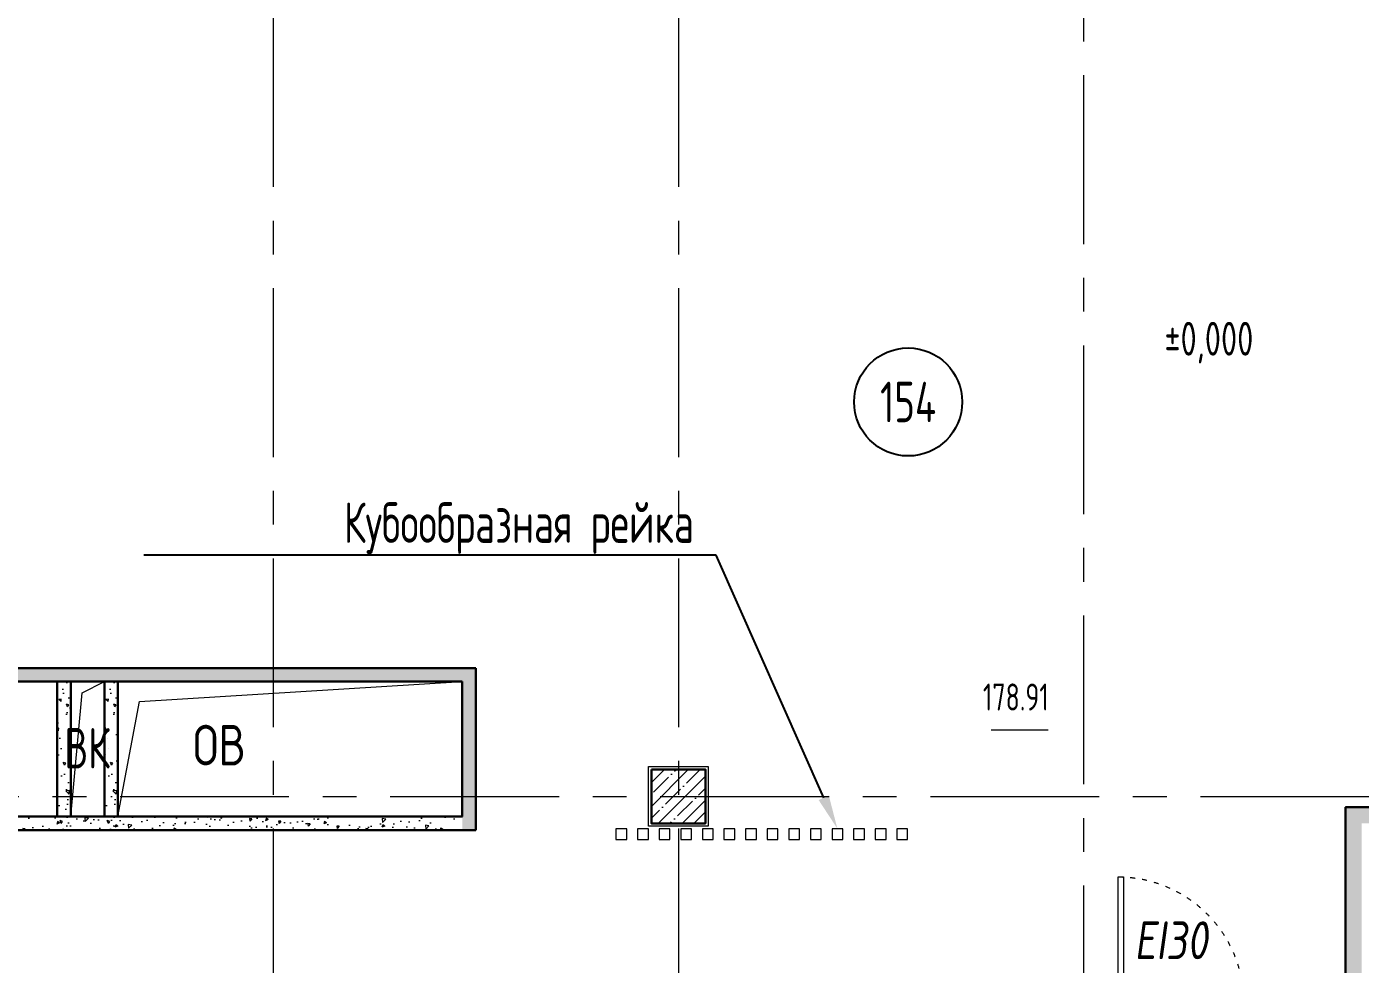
# Model space of a CAD drawing. Header units: millimetres. Extents: x -360149 to 9420325, y 0 to 292181.
# Drawn here: x -211060 to -201184, y 117357 to 124300 of the extents above; entities that cross this region are included whole.
import ezdxf
from ezdxf import colors
from ezdxf.entities.mleader import LeaderData, LeaderLine
from ezdxf.enums import TextEntityAlignment as Align
from ezdxf.math import Vec2, Vec3

# ---------------------------------------------------------------- set-up
doc = ezdxf.new("R2010")
doc.units = ezdxf.units.MM
doc.header["$MEASUREMENT"] = 0
doc.linetypes.add('ACAD_ISO03W100', pattern=[30, 12, -18])
doc.linetypes.add('CENTER', pattern=[2, 1.25, -0.25, 0.25, -0.25])
doc.layers.get('0').update_dxf_attribs({"color": 250, "lineweight": 9})
for name, color, linetype, lineweight in [('_АР ТЕКСТ', 250, 'Continuous', 25), ('АР_Двери', 5, 'Continuous', 18), ('АР_Колонны', 5, 'Continuous', 30), ('АР_Колонны Штрих', 250, 'Continuous', 5), ('АР_Маркер экспликации', 239, 'Continuous', 13), ('АР_Номер помещения', 1, 'Continuous', 25), ('АР_Оси', 193, 'Continuous', 9), ('АР_Отметки', 250, 'Continuous', 15), ('АР_Перегородки газоблок', 165, 'Continuous', 30), ('АР_Перегородки газоблок_Штрих', 165, 'Continuous', 5), ('АР_Подоконники', 163, 'Continuous', 9), ('АР_Помещения_площадь', 19, 'Continuous', 9), ('АР_Размеры дверей', 15, 'Continuous', 0), ('АР_Сущ Несущая стена', 202, 'Continuous', 30), ('АР_тонкая линия', 250, 'Continuous', 0), ('ТХ_пищеблок', 30, 'Continuous', 20), ('Эвакуация', 7, 'Continuous', 9)]:
    doc.layers.add(name, color=color, linetype=linetype, lineweight=lineweight)
doc.layers.add('АР_Отверстия', color=251, linetype='Continuous')
doc.layers.add('АР_ПБ_Двери', color=7, linetype='Continuous', lineweight=15, true_color=0xdb0000)
doc.styles.add('ICOCPEUR', font='isocpeur.ttf')
doc.styles.add('ISOCPEUR', font='isocpeur.ttf', dxfattribs={"width": 0.7})
doc.styles.get("Standard").update_dxf_attribs({"font": 'isocpeur.ttf'})
doc.styles.add('Архитект', font='isocpeur.ttf', dxfattribs={"width": 0.8, "oblique": 8})

# ---------------------------------------------------------------- blocks, each defined once
blk = doc.blocks.new('*U53')
at = {"layer": 'АР_Номер помещения', "color": 7}
blk.add_circle((-1642.6, -5356.2), 400, dxfattribs=at)
at = {"layer": 'АР_Помещения_площадь', "color": 7}
blk.add_line((-606, -7787.3), (-1028.4, -7787.3), dxfattribs=at)
at = {"color": 7, "style": 'ISOCPEUR', "width": 0.7, "flags": 1}
blk.add_attdef('КАТЕГОРИЯ', (-499.2, -2092.2), '', height=250, dxfattribs=at)
at = {"layer": 'АР_Номер помещения', "color": 7, "style": 'ISOCPEUR', "width": 0.7}
blk.add_attdef('НОМЕР_ПОМЕЩЕНИЯ', text='', height=300, dxfattribs=at).set_placement((-1642.6, -5356.2), align=Align.MIDDLE_CENTER)
at = {"layer": 'АР_Помещения_площадь', "color": 7, "lineweight": 30, "width": 0.7, "flags": 104}
blk.add_attdef('ИМЯ_ПОМЕЩЕНИЯ', text='', height=100, dxfattribs=at).set_placement((157.6, 1217.1), align=Align.MIDDLE_CENTER)
at = {"layer": 'АР_Помещения_площадь', "color": 7, "style": 'ISOCPEUR', "width": 0.7}
blk.add_attdef('ПЛОЩАДЬ_ПОМЕЩЕНИЯ', text='', height=200, dxfattribs=at).set_placement((-601.1, -7540.8), align=Align.MIDDLE_RIGHT)
blk = doc.blocks.new('*U1279')
blk.add_lwpolyline([(-100, 80), (-100, 1010), (-140, 1010), (-140, 80)], close=True)
for points in [[(-1130, 0), (-1130, 80), (-1075, 80), (-1075, 0), (-1130, 0)], [(-1075, 80), (-1075, 0), (-1015, 0), (-1015, 40), (-1030, 40), (-1030, 80), (-1075, 80)], [(-55, 80), (-55, 0), (-115, 0), (-115, 40), (-100, 40), (-100, 80), (-55, 80)], [(0, 0), (0, 80), (-55, 80), (-55, 0), (0, 0)]]:
    blk.add_lwpolyline(points)
at = {"linetype": 'ACAD_ISO03W100', "ltscale": 3}
blk.add_arc((-100, 80), 930, 90, 180, dxfattribs=at)
blk = doc.blocks.new('_DotSmall')
at = {"color": 0, "linetype": 'ByBlock', "const_width": 0.5}
blk.add_lwpolyline([(-0.0625, 0, 1), (0.0625, 0, 1)], format="xyb", close=True, dxfattribs=at)

msp = doc.modelspace()

# ---------------------------------------------------------------- hatches: boundary and pattern name
at = {"layer": 'АР_Колонны Штрих', "ltscale": 100}
h = msp.add_hatch(dxfattribs=at)
h.set_pattern_fill('ANSI35', color=256, scale=500)
h.set_pattern_definition([(45, (-1163486.01, 158672.16), (-88.388348, 88.388348), []), (45, (-1163397.63, 158672.16), (-88.388348, 88.388348), [156.25, -31.25, 0, -31.25])])
h.paths.add_polyline_path([(-206033.92, 118800.68), (-206433.92, 118800.68), (-206433.92, 118400.68), (-206033.92, 118400.68)])
at = {"layer": 'АР_Перегородки газоблок_Штрих', "ltscale": 100}
h = msp.add_hatch(dxfattribs=at)
h.set_pattern_fill('AR-CONC', color=256, scale=30)
h.set_pattern_definition([(50, (2627.93, 6749.96), (215.17805, -18.82564), [22.5, -247.5]), (355, (2627.93, 6749.96), (-41.6254, 225.65764), [18, -198]), (100.45144, (2645.86, 6748.4), (173.55265, 206.832), [19.12206, -210.34263]), (46.1842, (2627.93, 6809.96), (320.1724, -49.65578), [33.75, -371.25]), (96.63564, (2654.6, 6805.82), (280.3986, 292.2356), [28.6831, -315.51413]), (351.18416, (2627.93, 6809.96), (280.3986, 292.2356), [27, -297]), (21, (2657.93, 6794.96), (179.07212, -120.78567), [22.5, -247.5]), (326, (2657.93, 6794.96), (72.9946, 217.54501), [18, -198]), (71.45144, (2672.85, 6784.9), (252.06671, 96.75935), [19.12206, -210.34263]), (37.5, (2627.93, 6749.96), (3.647957, 99.868156), [0, -195.6, 0, -201, 0, -198.75]), (7.5, (2627.93, 6749.96), (78.92086, 118.323514), [0, -114.6, 0, -191.1, 0, -75.75]), (327.5, (2561.03, 6749.96), (160.14673, -6.766462), [0, -75, 0, -234, 0, -310.5]), (317.5, (2531.03, 6749.96), (174.95585, 30.031495), [0, -97.5, 0, -155.4, 0, -220.5])])
h.paths.add_polyline_path([(-207733.92, 119550.64), (-214372.03, 119550.64), (-214372.03, 119450.64), (-207833.92, 119450.64), (-207833.92, 118350.68), (-207733.92, 118350.68)])
h = msp.add_hatch(dxfattribs=at)
h.set_pattern_fill('AR-CONC', color=256, scale=30, angle=90)
h.set_pattern_definition([(140, (-98033.23, 329792.49), (18.82564, 215.17805), [22.5, -247.5]), (85, (-98033.23, 329792.49), (-225.65764, -41.6254), [18, -198]), (190.45144, (-98031.67, 329810.42), (-206.832, 173.55265), [19.12206, -210.34263]), (136.1842, (-98093.23, 329792.5), (49.65578, 320.1724), [33.75, -371.25]), (186.63564, (-98089.1, 329819.17), (-292.2356, 280.3986), [28.6831, -315.51413]), (81.18416, (-98093.23, 329792.5), (-292.2356, 280.3986), [27, -297]), (111, (-98078.23, 329822.49), (120.78567, 179.07212), [22.5, -247.5]), (56, (-98078.23, 329822.49), (-217.54501, 72.9946), [18, -198]), (161.45144, (-98068.17, 329837.4), (-96.75935, 252.06671), [19.12206, -210.34263]), (127.5, (-98033.235, 329792.49), (-99.868156, 3.647957), [0, -195.6, 0, -201, 0, -198.75]), (97.5, (-98033.23, 329792.49), (-118.323514, 78.92086), [0, -114.6, 0, -191.1, 0, -75.75]), (57.5, (-98033.235, 329725.59), (6.766462, 160.14673), [0, -75, 0, -234, 0, -310.5]), (47.5, (-98033.23, 329695.59), (-30.031495, 174.95585), [0, -97.5, 0, -155.4, 0, -220.5])])
h.paths.add_polyline_path([(-210833.92, 119450.64), (-210833.92, 118345.89), (-210733.92, 118345.89), (-210733.92, 119330.64), (-210733.92, 119450.64)])
h = msp.add_hatch(dxfattribs=at)
h.set_pattern_fill('AR-CONC', color=256, scale=30, angle=90)
h.set_pattern_definition([(140, (-97683.23, 329792.49), (18.82564, 215.17805), [22.5, -247.5]), (85, (-97683.23, 329792.49), (-225.65764, -41.6254), [18, -198]), (190.45144, (-97681.66, 329810.42), (-206.832, 173.55265), [19.12206, -210.34263]), (136.1842, (-97743.23, 329792.5), (49.65578, 320.1724), [33.75, -371.25]), (186.63564, (-97739.1, 329819.17), (-292.2356, 280.3986), [28.6831, -315.51413]), (81.18416, (-97743.23, 329792.5), (-292.2356, 280.3986), [27, -297]), (111, (-97728.23, 329822.49), (120.78567, 179.07212), [22.5, -247.5]), (56, (-97728.23, 329822.49), (-217.54501, 72.9946), [18, -198]), (161.45144, (-97718.17, 329837.4), (-96.75935, 252.06671), [19.12206, -210.34263]), (127.5, (-97683.23, 329792.49), (-99.868156, 3.647957), [0, -195.6, 0, -201, 0, -198.75]), (97.5, (-97683.23, 329792.49), (-118.323514, 78.92086), [0, -114.6, 0, -191.1, 0, -75.75]), (57.5, (-97683.23, 329725.59), (6.766462, 160.14673), [0, -75, 0, -234, 0, -310.5]), (47.5, (-97683.23, 329695.59), (-30.031495, 174.95585), [0, -97.5, 0, -155.4, 0, -220.5])])
h.paths.add_polyline_path([(-210483.91, 119450.64), (-210483.91, 118345.89), (-210383.91, 118345.89), (-210383.91, 119330.64), (-210383.91, 119450.64)])
h = msp.add_hatch(dxfattribs=at)
h.set_pattern_fill('AR-CONC', color=256, scale=30)
h.set_pattern_definition([(50, (0, 0), (215.17805, -18.82564), [22.5, -247.5]), (355, (0, 0), (-41.6254, 225.65764), [18, -198]), (100.45144, (17.93, -1.57), (173.55265, 206.832), [19.12206, -210.34263]), (46.1842, (0, 60), (320.1724, -49.65578), [33.75, -371.25]), (96.63564, (26.68, 55.86), (280.3986, 292.2356), [28.6831, -315.51413]), (351.18416, (0, 60), (280.3986, 292.2356), [27, -297]), (21, (30, 45), (179.07212, -120.78567), [22.5, -247.5]), (326, (30, 45), (72.9946, 217.54501), [18, -198]), (71.45144, (44.92, 34.93), (252.06671, 96.75935), [19.12206, -210.34263]), (37.5, (0, 0), (3.647957, 99.868156), [0, -195.6, 0, -201, 0, -198.75]), (7.5, (0, 0), (78.92086, 118.323514), [0, -114.6, 0, -191.1, 0, -75.75]), (327.5, (-66.9, 0), (160.14673, -6.766462), [0, -75, 0, -234, 0, -310.5]), (317.5, (-96.9, 0), (174.95585, 30.031495), [0, -97.5, 0, -155.4, 0, -220.5])])
h.paths.add_polyline_path([(-201173.79, 118370.89), (-201173.6, 118400.65), (-200433.92, 118400.68), (-200433.92, 118520.68), (-201293.39, 118520.65), (-201293.39, 115964.62), (-201293.32, 115964.62), (-201292.73, 115627.62), (-201293.39, 115627.62), (-201293.39, 115600.68), (-201173.79, 115600.68)])
h.paths.add_polyline_path([(-201173.79, 115600.68), (-201293.39, 115600.68), (-201293.39, 115007.17), (-201293.39, 112600.68), (-201173.39, 112600.68), (-201173.39, 112680.68), (-200433.92, 112680.68), (-200433.92, 112800.68), (-200573.79, 112800.68), (-200573.79, 112800.68), (-201173.79, 112800.68)])
h.paths.add_polyline_path([(-200433.92, 112520.65), (-201173.39, 112520.65), (-201173.39, 112600.68), (-201293.39, 112600.68), (-201293.39, 110702.54), (-201173.39, 110702.54), (-201173.39, 112400.65), (-200433.92, 112400.65), (-200433.92, 112400.65)])
h = msp.add_hatch(dxfattribs=at)
h.set_pattern_fill('AR-CONC', color=256, scale=30, angle=180)
h.set_pattern_definition([(230, (-421777.2, 231151.36), (-215.17805, 18.82564), [22.5, -247.5]), (175, (-421777.2, 231151.36), (41.6254, -225.65764), [18, -198]), (280.45144, (-421795.13, 231152.93), (-173.55265, -206.832), [19.12206, -210.34263]), (226.1842, (-421777.2, 231091.36), (-320.1724, 49.65578), [33.75, -371.25]), (276.63564, (-421803.88, 231095.5), (-280.3986, -292.2356), [28.6831, -315.51413]), (171.18416, (-421777.2, 231091.36), (-280.3986, -292.2356), [27, -297]), (201, (-421807.2, 231106.36), (-179.07212, 120.78567), [22.5, -247.5]), (146, (-421807.2, 231106.36), (-72.9946, -217.54501), [18, -198]), (251.45144, (-421822.12, 231116.43), (-252.06671, -96.75935), [19.12206, -210.34263]), (217.5, (-421777.2, 231151.365), (-3.647957, -99.868156), [0, -195.6, 0, -201, 0, -198.75]), (187.5, (-421777.2, 231151.36), (-78.92086, -118.323514), [0, -114.6, 0, -191.1, 0, -75.75]), (147.5, (-421710.3, 231151.365), (-160.14673, 6.766462), [0, -75, 0, -234, 0, -310.5]), (137.5, (-421680.3, 231151.36), (-174.95585, -30.031495), [0, -97.5, 0, -155.4, 0, -220.5])])
h.paths.add_polyline_path([(-211435.35, 118350.68), (-207835.78, 118350.68), (-207835.78, 118450.68), (-211435.35, 118450.68)])

# ---------------------------------------------------------------- linework, layer by layer
at = {"ltscale": 100}
msp.add_lwpolyline([(-206453.92, 118820.68), (-206013.92, 118820.68), (-206013.92, 118380.68), (-206453.92, 118380.68)], close=True, dxfattribs=at)
at = {"layer": 'АР_Колонны', "ltscale": 100}
msp.add_lwpolyline([(-206433.92, 118800.68), (-206033.92, 118800.68), (-206033.92, 118400.68), (-206433.92, 118400.68)], close=True, dxfattribs=at)
at = {"layer": 'АР_Оси', "linetype": 'CENTER', "ltscale": 1000}
for p, q in [((-203233.82, 135939.87), (-203233.82, 80207.53)), ((-209233.92, 134363.15), (-209233.92, 78630.8)), ((-206233.92, 134363.15), (-206233.92, 78630.8)), ((-224367.61, 118600.68), (-141189.21, 118600.68))]:
    msp.add_line(p, q, dxfattribs=at)
at = {"layer": 'АР_Перегородки газоблок', "ltscale": 100}
for p, q in [((-207733.92, 119550.64), (-214372.03, 119550.64)), ((-207733.92, 119550.64), (-207733.92, 118350.68)), ((-211435.35, 119450.64), (-207833.92, 119450.64)), ((-210833.92, 119450.64), (-210833.92, 118450.68)), ((-210733.92, 119450.64), (-210733.92, 118450.68)), ((-210483.91, 119450.64), (-210483.91, 118450.68)), ((-210383.91, 119450.64), (-210383.91, 118450.68)), ((-207833.92, 119450.64), (-207833.92, 118450.68)), ((-207831.94, 118450.68), (-211435.35, 118450.68)), ((-207733.92, 118350.68), (-211435.35, 118350.68))]:
    msp.add_line(p, q, dxfattribs=at)
msp.add_lwpolyline([(-201293.39, 115007.17), (-201293.39, 118520.65), (-200433.92, 118520.68)], dxfattribs=at)
at = {"layer": 'АР_Подоконники', "ltscale": 100}
msp.add_arc((-206026.25, 118393.01), 8235.69, 95.266139, 171.919605, dxfattribs=at)
at = {"layer": 'АР_Сущ Несущая стена', "lineweight": 18, "ltscale": 100}
for centre, radius, start, end in [((-206027.07, 118394.78), 9148.86, 94.872341, 175.197822), ((-206026.25, 118393.01), 8425.69, 94.876524, 174.796781)]:
    msp.add_arc(centre, radius, start, end, dxfattribs=at)
at = {"layer": 'АР_тонкая линия', "color": 18, "ltscale": 100, "true_color": 0x000000}
msp.add_lwpolyline([(-210733.92, 119450.64), (-207833.92, 119450.64), (-207833.92, 118450.68), (-210733.92, 118450.68)], close=True, dxfattribs=at)
at = {"layer": 'АР_тонкая линия', "color": 18, "ltscale": 500, "true_color": 0x000000}
msp.add_lwpolyline([(-210733.92, 118450.68), (-210649.17, 119367.48), (-210483.91, 119450.64)], dxfattribs=at)
at = {"layer": 'АР_тонкая линия', "color": 18, "ltscale": 100, "true_color": 0x000000}
msp.add_lwpolyline([(-210383.91, 118450.68), (-210223.26, 119303), (-207833.92, 119450.64)], dxfattribs=at)
at = {"layer": 'ТХ_пищеблок', "color": 5}
for points in [[(-206696.04, 118281.5), (-206616.04, 118281.5), (-206616.04, 118361.5), (-206696.04, 118361.5)], [(-206536.04, 118281.5), (-206456.04, 118281.5), (-206456.04, 118361.5), (-206536.04, 118361.5)], [(-206376.04, 118281.5), (-206296.04, 118281.5), (-206296.04, 118361.5), (-206376.04, 118361.5)], [(-206216.04, 118281.5), (-206136.04, 118281.5), (-206136.04, 118361.5), (-206216.04, 118361.5)], [(-206056.04, 118281.5), (-205976.04, 118281.5), (-205976.04, 118361.5), (-206056.04, 118361.5)], [(-205896.04, 118281.5), (-205816.04, 118281.5), (-205816.04, 118361.5), (-205896.04, 118361.5)], [(-205736.04, 118281.5), (-205656.04, 118281.5), (-205656.04, 118361.5), (-205736.04, 118361.5)], [(-205576.04, 118281.5), (-205496.04, 118281.5), (-205496.04, 118361.5), (-205576.04, 118361.5)], [(-205416.04, 118281.5), (-205336.04, 118281.5), (-205336.04, 118361.5), (-205416.04, 118361.5)], [(-205256.04, 118281.5), (-205176.04, 118281.5), (-205176.04, 118361.5), (-205256.04, 118361.5)], [(-205096.04, 118281.5), (-205016.04, 118281.5), (-205016.04, 118361.5), (-205096.04, 118361.5)], [(-204936.04, 118281.5), (-204856.04, 118281.5), (-204856.04, 118361.5), (-204936.04, 118361.5)], [(-204776.04, 118281.5), (-204696.04, 118281.5), (-204696.04, 118361.5), (-204776.04, 118361.5)], [(-204616.04, 118281.5), (-204536.04, 118281.5), (-204536.04, 118361.5), (-204616.04, 118361.5)]]:
    msp.add_lwpolyline(points, close=True, dxfattribs=at)
at = {"layer": 'Эвакуация'}
msp.add_line((-210770.75, 118508.48), (-210770.75, 118500.78), dxfattribs=at)
at = {"layer": 'Эвакуация', "lineweight": 18}
msp.add_line((-210770.75, 118500.78), (-210770.75, 118508.48), dxfattribs=at)

# ---------------------------------------------------------------- block references
at = {"layer": 'АР_Двери', "xscale": -1}
msp.add_blockref('*U1279', (-203077.83, 116994.24), dxfattribs=at)
at = {"layer": 'АР_Маркер экспликации'}
ref = msp.add_blockref('*U53', (-202889.52, 126877.05), dxfattribs=at)
ref.add_attrib('НОМЕР_ПОМЕЩЕНИЯ', '154', dxfattribs={"layer": 'АР_Номер помещения', "color": 7, "height": 300, "style": 'ISOCPEUR', "width": 0.7}).set_placement((-204532.12, 121520.85), align=Align.MIDDLE_CENTER)
ref.add_attrib('ПЛОЩАДЬ_ПОМЕЩЕНИЯ', '178.91', dxfattribs={"layer": 'АР_Помещения_площадь', "color": 7, "height": 200, "style": 'ISOCPEUR', "width": 0.7}).set_placement((-203490.65, 119336.25), align=Align.MIDDLE_RIGHT)

# ---------------------------------------------------------------- texts
at = {"layer": 'АР_Отверстия', "ltscale": 100, "char_height": 300, "attachment_point": 5, "line_spacing_factor": 0.7, "style": 'ICOCPEUR'}
for s, insert in [('\\A1;{\\W0.8;ОВ}', (-209633.66, 118980.15)), ('\\A1;{\\W0.7;ВК}', (-210612.97, 118957.41))]:
    msp.add_mtext(s, dxfattribs=dict(at, insert=insert))
at = {"layer": 'АР_ПБ_Двери', "lineweight": 35, "style": 'Архитект', "oblique": 8, "width": 0.8}
msp.add_text('EI30', height=280, dxfattribs=at).set_placement((-202856.88, 117395.18))

# ---------------------------------------------------------------- leaders
at = {"layer": '_АР ТЕКСТ'}
ml = msp.add_multileader_mtext('Standard', dxfattribs=at)
ml.set_content('{\\W0.8;-2,550}', color=256, style='ISOCPEUR')
ml.set_leader_properties(color=256, linetype='Continuous', lineweight=-1)
ml.set_arrow_properties(name='DOTSMALL')
ml.build(insert=Vec2(0, 0))
ml.multileader.update_dxf_attribs({"has_text_frame": 1, "text_left_attachment_type": 4, "text_right_attachment_type": 4, "dogleg_length": 100, "arrow_head_size": 180})
ctx = ml.context
ctx.base_point, ctx.char_height, ctx.arrow_head_size, ctx.landing_gap_size, ctx.plane_origin = Vec3(-302775.82, 123943.26, -1.96), 250, 180, 50, Vec3(-302295.49, 121699.25, -1.96)
ctx.left_attachment, ctx.right_attachment = 4, 4
notes = []
notes.append((ctx, [(0, (0, 0, 0), (0, 0), (1, 0), 1, [])]))
ctx.mtext.insert, ctx.mtext.width, ctx.mtext.defined_height, ctx.mtext.line_spacing_style, ctx.mtext.flow_direction = Vec3(-302725.82, 124276.6, -1.96), 801.0864, 330.71, 2, 5
ml = msp.add_multileader_mtext('Standard', dxfattribs=at)
ml.set_content('{\\W0.8;-2,550}', color=256, style='ISOCPEUR')
ml.set_leader_properties(color=256, linetype='Continuous', lineweight=-1)
ml.set_arrow_properties(name='DOTSMALL')
ml.build(insert=Vec2(0, 0))
ml.multileader.update_dxf_attribs({"has_text_frame": 1, "text_left_attachment_type": 4, "text_right_attachment_type": 4, "dogleg_length": 100, "arrow_head_size": 180})
ctx = ml.context
ctx.base_point, ctx.char_height, ctx.arrow_head_size, ctx.landing_gap_size, ctx.plane_origin = Vec3(-314736.01, 120073.28, -1.96), 250, 180, 50, Vec3(-314255.68, 117829.26, -1.96)
ctx.left_attachment, ctx.right_attachment = 4, 4
notes.append((ctx, [(0, (0, 0, 0), (0, 0), (1, 0), 1, [])]))
ctx.mtext.insert, ctx.mtext.width, ctx.mtext.defined_height, ctx.mtext.line_spacing_style, ctx.mtext.flow_direction = Vec3(-314686.01, 120406.61, -1.96), 801.0864, 330.71, 2, 5
at = {"layer": 'АР_Отметки'}
ml = msp.add_multileader_mtext('Standard', dxfattribs=at)
ml.set_content('{\\W0.8;-2,250}', color=256, style='ISOCPEUR')
ml.set_leader_properties(color=256, linetype='Continuous', lineweight=-1)
ml.set_arrow_properties(name='DOTSMALL')
ml.build(insert=Vec2(0, 0))
ml.multileader.update_dxf_attribs({"has_text_frame": 1, "text_left_attachment_type": 4, "text_right_attachment_type": 4, "dogleg_length": 100, "arrow_head_size": 180})
ctx = ml.context
ctx.base_point, ctx.char_height, ctx.arrow_head_size, ctx.landing_gap_size, ctx.plane_origin = Vec3(-296774.14, 128156.95), 250, 180, 50, Vec3(-296855.54, 126878.84)
ctx.left_attachment, ctx.right_attachment = 4, 4
notes.append((ctx, [(0, (0, 0, 0), (0, 0), (1, 0), 1, [])]))
ctx.mtext.insert, ctx.mtext.width, ctx.mtext.defined_height, ctx.mtext.line_spacing_style, ctx.mtext.flow_direction = Vec3(-296724.14, 128490.29), 769.989, 343.89, 2, 5
ml = msp.add_multileader_mtext('Standard', dxfattribs=at)
ml.set_content('%%P0,000', color=256, style='ISOCPEUR')
ml.set_leader_properties(color=256, linetype='Continuous', lineweight=-1)
ml.set_arrow_properties(name='DOTSMALL')
ml.build(insert=Vec2(0, 0))
ml.multileader.update_dxf_attribs({"has_text_frame": 1, "text_left_attachment_type": 4, "text_right_attachment_type": 4, "dogleg_length": 100, "arrow_head_size": 180})
ctx = ml.context
ctx.base_point, ctx.char_height, ctx.arrow_head_size, ctx.landing_gap_size, ctx.plane_origin = Vec3(-202684.24, 121780.85, -0.16), 250, 180, 50, Vec3(-205755.32, 120191.3, -0.16)
ctx.left_attachment, ctx.right_attachment = 4, 4
notes.append((ctx, [(0, (0, 0, 0), (0, 0), (1, 0), 1, [])]))
ctx.mtext.insert, ctx.mtext.width, ctx.mtext.line_spacing_style, ctx.mtext.flow_direction = Vec3(-202634.24, 122114.19, -0.16), 852.697, 2, 5
ml = msp.add_multileader_mtext('Standard', dxfattribs=at)
ml.set_content('{\\W0.8;-2,250}', color=256, style='ISOCPEUR')
ml.set_leader_properties(color=256, linetype='Continuous', lineweight=-1)
ml.set_arrow_properties(name='DOTSMALL')
ml.build(insert=Vec2(0, 0))
ml.multileader.update_dxf_attribs({"has_text_frame": 1, "text_left_attachment_type": 4, "text_right_attachment_type": 4, "dogleg_length": 100, "arrow_head_size": 180})
ctx = ml.context
ctx.base_point, ctx.char_height, ctx.arrow_head_size, ctx.landing_gap_size, ctx.plane_origin = Vec3(-298305.8, 120267.04, 0), 250, 180, 50, Vec3(-302964.31, 116414.73, 0)
ctx.left_attachment, ctx.right_attachment = 4, 4
notes.append((ctx, [(0, (0, 0, 0), (0, 0), (1, 0), 1, [])]))
ctx.mtext.insert, ctx.mtext.width, ctx.mtext.defined_height, ctx.mtext.line_spacing_style, ctx.mtext.flow_direction = Vec3(-298255.8, 120600.38, 0), 769.989, 343.89, 2, 5
at = {"layer": 'АР_Размеры дверей', "ltscale": 100}
ml = msp.add_multileader_mtext('Standard', dxfattribs=at)
ml.set_content('{\\W0.7;Кубообразная рейка}', color=256)
ml.set_leader_properties()
ml.build(insert=Vec2(0, 0))
ml.multileader.update_dxf_attribs({"text_right_attachment_type": 6, "dogleg_length": 0.36, "arrow_head_size": 250})
ctx = ml.context
ctx.base_point, ctx.char_height, ctx.arrow_head_size, ctx.landing_gap_size, ctx.plane_origin = Vec3(-208775.1, 120582.65), 300, 250, 0.09, Vec3(-202269.02, 117112.02)
ctx.right_attachment, ctx.text_align_type = 6, 2
notes.append((ctx, [(0, (1, 1, 0), (-205952.91, 120387.65), (-1, 0), 165.51, [(0, [(-205056.04, 118361.5)], 0, [])])]))
ctx.mtext.insert, ctx.mtext.width, ctx.mtext.defined_height, ctx.mtext.alignment, ctx.mtext.flow_direction = Vec3(-206118.51, 120777.65), 4034.3017, 1661.9, 3, 5
for ctx, leaders in notes:
    for number, flags, end, landing, length, lines in leaders:
        leader = LeaderData()
        leader.index, (leader.has_last_leader_line, leader.has_dogleg_vector, leader.attachment_direction) = number, flags
        leader.last_leader_point, leader.dogleg_vector, leader.dogleg_length = Vec3(end), Vec3(landing), length
        for number, points, colour, breaks in lines:
            line = LeaderLine()
            line.index, line.vertices, line.color, line.breaks = number, Vec3.list(points), colors.encode_raw_color(colour), breaks
            leader.lines.append(line)
        ctx.leaders.append(leader)

doc.saveas('drawing.dxf')
